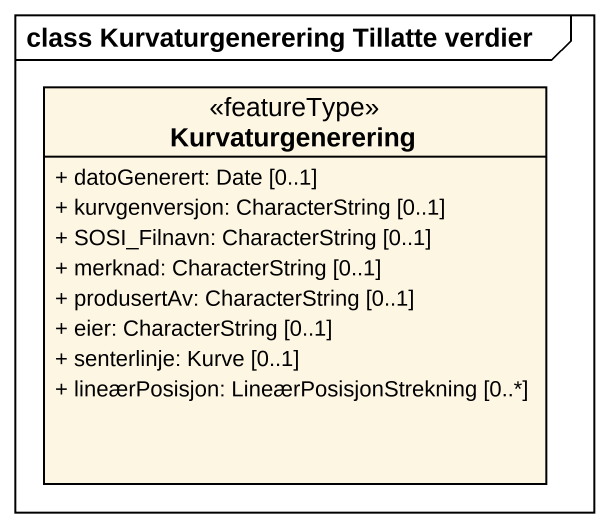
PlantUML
@startuml
mainframe class Kurvaturgenerering Tillatte verdier
hide circle
hide empty members
skinparam classAttributeIconSize 0
class Kurvaturgenerering <<featureType>> {
  + datoGenerert: Date [0..1]
  + kurvgenversjon: CharacterString [0..1]
  + SOSI_Filnavn: CharacterString [0..1]
  + merknad: CharacterString [0..1]
  + produsertAv: CharacterString [0..1]
  + eier: CharacterString [0..1]
  + senterlinje: Kurve [0..1]
  + lineærPosisjon: LineærPosisjonStrekning [0..*]
}
@enduml
